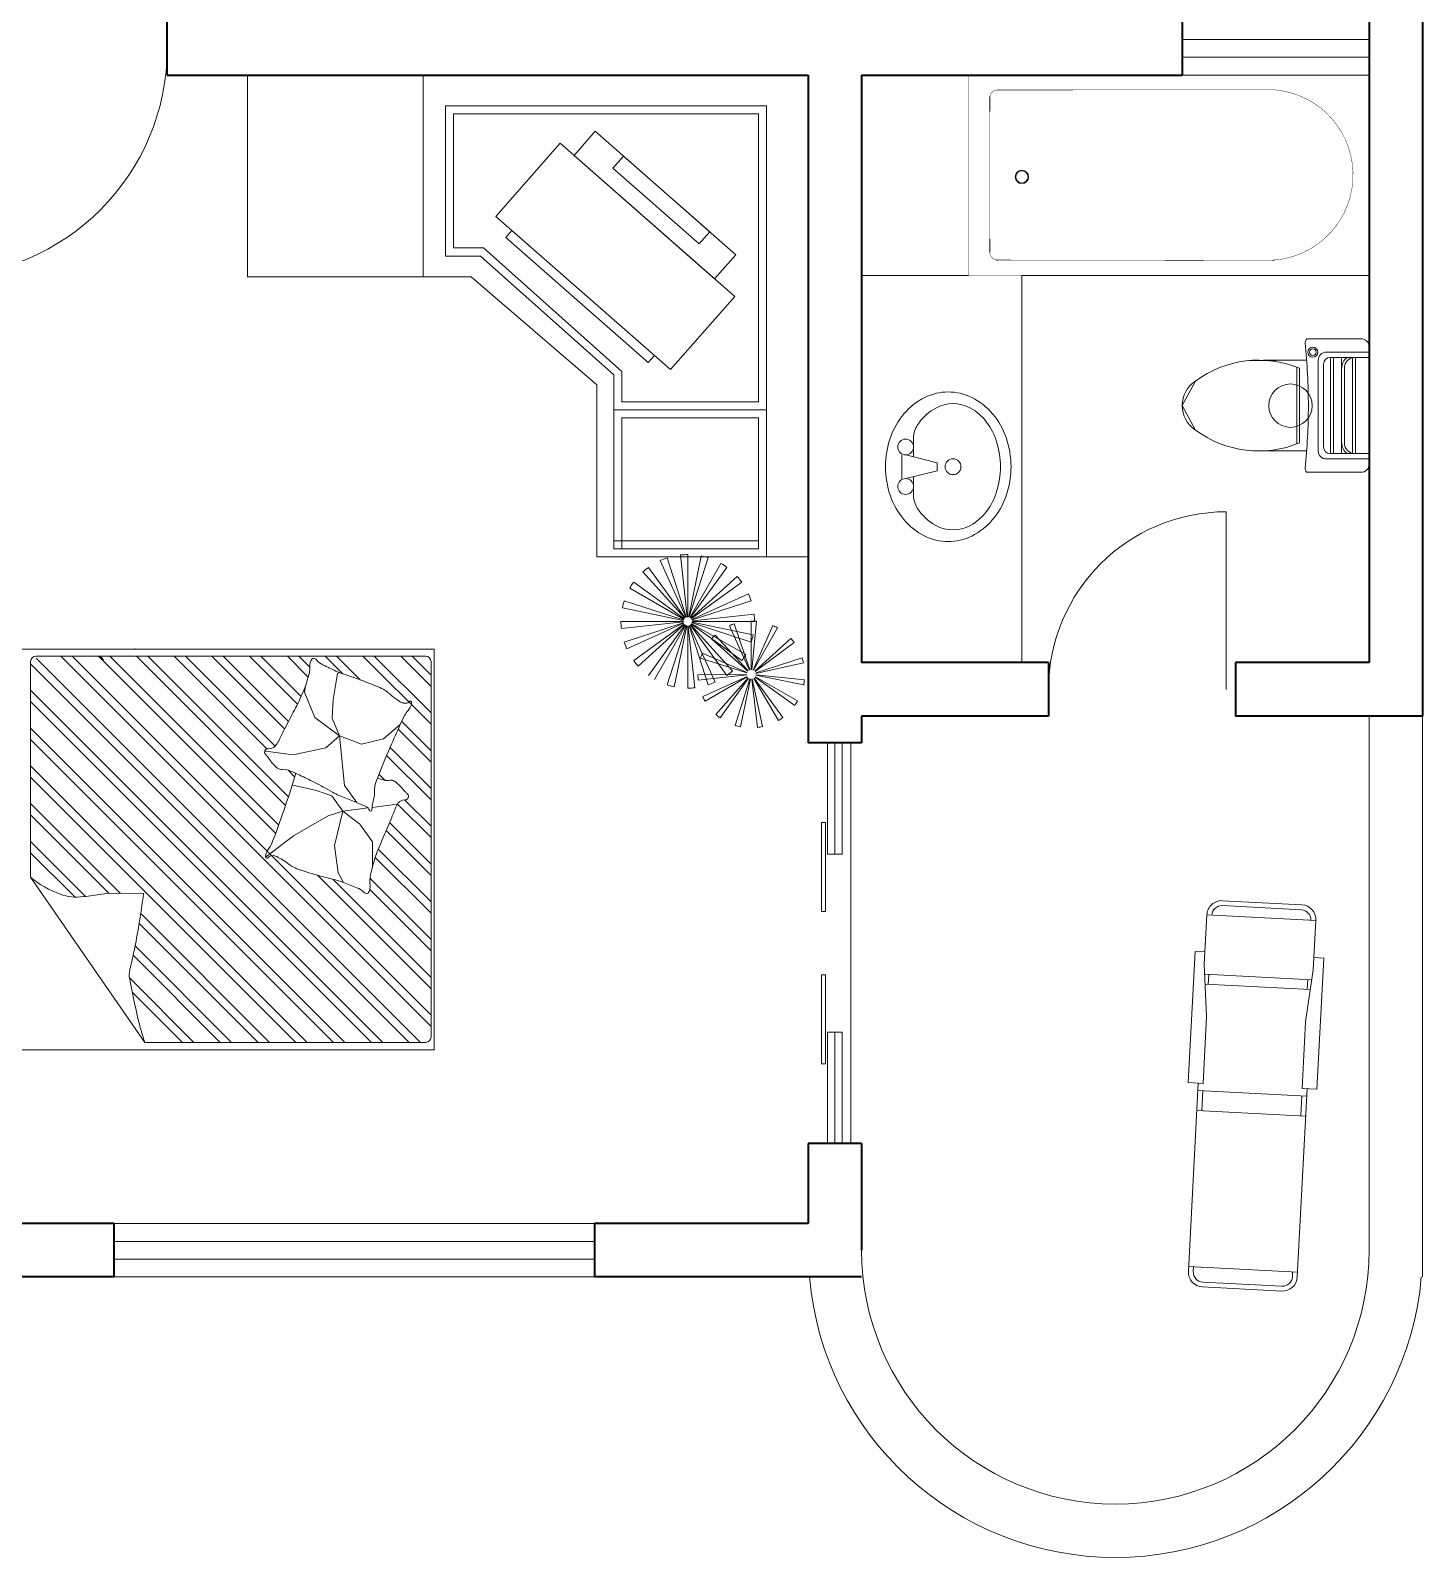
# Model space of a CAD drawing. Header units: millimetres. Extents: x 2835.4 to 2865.6, y 2144.9 to 2157.4.
# Drawn here: x 2860.42 to 2865.64, y 2145.95 to 2151.67 of the extents above; entities that cross this region are included whole.
import ezdxf

# ---------------------------------------------------------------- set-up
doc = ezdxf.new("R2010")
doc.units = ezdxf.units.MM
for name, color, linetype, lineweight in [('FURNITURE', 220, 'Continuous', 5), ('Muro1', 162, 'Continuous', 40), ('Puertas', 52, 'Continuous', 5), ('WINDOW', 2, 'Continuous', 5)]:
    doc.layers.add(name, color=color, linetype=linetype, lineweight=lineweight)
doc.styles.get("Standard").update_dxf_attribs({"font": 'arial.ttf'})

# ---------------------------------------------------------------- blocks, each defined once
blk = doc.blocks.new('apto.')
at = {"layer": 'FURNITURE', "linetype": 'ByBlock'}
for p, q in [((2865.4353, 2151.6355), (2864.7353, 2151.6355)), ((2865.4353, 2151.5688), (2864.7353, 2151.5688)), ((2861.2353, 2151.5022), (2861.2353, 2150.7472)), ((2861.8938, 2150.7472), (2861.8938, 2151.5022)), ((2861.8938, 2151.5022), (2863.3353, 2151.5022)), ((2863.3353, 2151.5022), (2863.3353, 2149.6981)), ((2864.7353, 2151.5022), (2865.4353, 2151.5022)), ((2864.015, 2151.4223), (2864.015, 2151.3656)), ((2864.015, 2151.4163), (2864.015, 2151.4052)), ((2861.9773, 2150.8247), (2861.9773, 2151.3872)), ((2861.9773, 2151.3872), (2863.1788, 2151.3872)), ((2862.0073, 2150.8547), (2862.0073, 2151.3572)), ((2862.0073, 2151.3572), (2863.1488, 2151.3572)), ((2863.1488, 2151.3572), (2863.1488, 2150.2787)), ((2863.1788, 2151.3872), (2863.1788, 2149.6981)), ((2863.1788, 2151.3872), (2863.1788, 2150.2487)), ((2862.1655, 2150.9732), (2862.4063, 2151.2475)), ((2862.4063, 2151.2475), (2863.0601, 2150.6735)), ((2862.5381, 2151.2915), (2862.4589, 2151.2013)), ((2863.0641, 2150.8296), (2862.5381, 2151.2915)), ((2862.4589, 2151.2013), (2862.9849, 2150.7395)), ((2862.6037, 2151.154), (2862.6433, 2151.1991)), ((2862.6433, 2151.1991), (2862.9664, 2150.9154)), ((2862.9269, 2150.8703), (2862.6037, 2151.154)), ((2862.8193, 2150.3992), (2862.1655, 2150.9732)), ((2862.2025, 2150.8941), (2862.2256, 2150.9204)), ((2862.2256, 2150.9204), (2862.7592, 2150.452)), ((2862.9664, 2150.9154), (2862.9269, 2150.8703)), ((2862.1192, 2150.8547), (2862.0073, 2150.8547)), ((2862.6373, 2150.3926), (2862.1192, 2150.8547)), ((2862.7361, 2150.4257), (2862.2025, 2150.8941)), ((2864.0153, 2150.8392), (2864.0153, 2150.8885)), ((2862.1078, 2150.8247), (2861.9773, 2150.8247)), ((2862.6073, 2150.3792), (2862.1078, 2150.8247)), ((2862.9849, 2150.7395), (2863.0641, 2150.8296)), ((2861.2353, 2150.7472), (2862.0738, 2150.7472)), ((2862.5438, 2150.3422), (2862.0738, 2150.7472)), ((2863.9353, 2150.7522), (2863.5353, 2150.7522)), ((2865.4353, 2150.7522), (2864.1353, 2150.7522)), ((2864.1353, 2149.3022), (2864.1353, 2150.7522)), ((2863.0601, 2150.6735), (2862.8193, 2150.3992)), ((2865.4053, 2150.5148), (2865.2034, 2150.5148)), ((2862.7592, 2150.452), (2862.7361, 2150.4257)), ((2865.275, 2150.4648), (2865.4353, 2150.4648)), ((2865.2913, 2150.4448), (2865.4353, 2150.4448)), ((2865.2913, 2150.4448), (2865.2913, 2150.0848)), ((2865.3016, 2150.4448), (2865.3016, 2150.0848)), ((2865.3325, 2150.4448), (2865.3325, 2150.0848)), ((2865.3737, 2150.4437), (2865.3737, 2150.0858)), ((2865.384, 2150.4448), (2865.384, 2150.0848)), ((2865.4353, 2150.0448), (2865.4353, 2150.4848)), ((2862.6373, 2150.2787), (2862.6373, 2150.3926)), ((2864.9737, 2150.4319), (2865.2017, 2150.4345)), ((2865.2017, 2150.4345), (2865.0401, 2150.4345)), ((2865.1649, 2150.4085), (2865.1649, 2150.121)), ((2865.1749, 2150.4045), (2865.1749, 2150.125)), ((2865.245, 2150.4348), (2865.245, 2150.0948)), ((2865.265, 2150.4198), (2865.265, 2150.1098)), ((2865.3428, 2150.4048), (2865.3428, 2150.1248)), ((2862.5438, 2149.6981), (2862.5438, 2150.3422)), ((2862.6073, 2150.2487), (2862.6073, 2150.3792)), ((2864.7359, 2150.2648), (2864.7852, 2150.3564)), ((2863.1488, 2150.2787), (2862.6373, 2150.2787)), ((2862.6073, 2149.7281), (2862.6073, 2150.2487)), ((2862.6073, 2150.2487), (2863.1788, 2150.2487)), ((2863.1788, 2150.2487), (2862.6073, 2150.2487)), ((2862.6373, 2149.7281), (2862.6373, 2150.2187)), ((2862.6373, 2150.2187), (2863.1488, 2150.2187)), ((2863.1488, 2150.2187), (2863.1488, 2149.7281)), ((2863.1788, 2150.2487), (2863.1788, 2149.6981)), ((2864.7852, 2150.1732), (2864.7359, 2150.2648)), ((2863.7299, 2150.0726), (2863.7299, 2150.1431)), ((2863.6856, 2149.9914), (2863.6856, 2150.08)), ((2863.8186, 2150.0505), (2863.7003, 2150.08)), ((2863.8186, 2150.0209), (2863.8186, 2150.0505)), ((2865.2017, 2150.095), (2865.0401, 2150.095)), ((2865.275, 2150.0648), (2865.4353, 2150.0648)), ((2865.2913, 2150.0848), (2865.4353, 2150.0848)), ((2863.7003, 2149.9914), (2863.8186, 2150.0209)), ((2863.7299, 2149.9285), (2863.7299, 2149.9988)), ((2865.2027, 2150.0148), (2865.4053, 2150.0148)), ((2863.1488, 2149.7581), (2862.6073, 2149.7581)), ((2862.5438, 2149.6981), (2863.3353, 2149.6981)), ((2863.1488, 2149.7281), (2862.6073, 2149.7281)), ((2862.8822, 2149.4742), (2862.8569, 2149.7053)), ((2862.8841, 2149.4743), (2862.8841, 2149.7068)), ((2862.8877, 2149.4739), (2862.935, 2149.7015)), ((2862.8723, 2149.4698), (2862.716, 2149.6418)), ((2862.8738, 2149.471), (2862.7371, 2149.659)), ((2862.8769, 2149.4728), (2862.7814, 2149.6847)), ((2862.8787, 2149.4734), (2862.8068, 2149.6945)), ((2862.8895, 2149.4734), (2862.9613, 2149.6945)), ((2862.8928, 2149.472), (2863.0082, 2149.6738)), ((2862.8944, 2149.471), (2863.031, 2149.659)), ((2862.8699, 2149.4671), (2862.6818, 2149.6037)), ((2862.8971, 2149.4686), (2863.0691, 2149.6249)), ((2862.8983, 2149.4671), (2863.0863, 2149.6037)), ((2862.8674, 2149.4622), (2862.6463, 2149.534)), ((2862.8689, 2149.4655), (2862.667, 2149.5808)), ((2862.9001, 2149.464), (2863.112, 2149.5594)), ((2862.9008, 2149.4622), (2863.1218, 2149.534)), ((2862.8669, 2149.4603), (2862.6393, 2149.5077)), ((2862.9015, 2149.4587), (2863.1326, 2149.484)), ((2862.8666, 2149.4568), (2862.6341, 2149.4568)), ((2862.8667, 2149.4549), (2862.6356, 2149.4296)), ((2862.8674, 2149.4514), (2862.6463, 2149.3795)), ((2862.8681, 2149.4496), (2862.6561, 2149.3541)), ((2862.8699, 2149.4465), (2862.6818, 2149.3098)), ((2862.8711, 2149.445), (2862.699, 2149.2887)), ((2862.8738, 2149.4426), (2862.7371, 2149.2545)), ((2862.8754, 2149.4416), (2862.76, 2149.2397)), ((2862.8787, 2149.4401), (2862.8068, 2149.219)), ((2862.8805, 2149.4396), (2862.8332, 2149.212)), ((2862.8841, 2149.4392), (2862.8841, 2149.2068)), ((2862.886, 2149.4393), (2862.9113, 2149.2083)), ((2862.8895, 2149.4401), (2862.9613, 2149.219)), ((2862.8913, 2149.4408), (2862.9868, 2149.2288)), ((2862.8944, 2149.4426), (2863.031, 2149.2545)), ((2862.8959, 2149.4438), (2863.0522, 2149.2717)), ((2862.8983, 2149.4465), (2863.0863, 2149.3098)), ((2862.8993, 2149.4481), (2863.1011, 2149.3327)), ((2862.9008, 2149.4514), (2863.1218, 2149.3795)), ((2862.9012, 2149.4532), (2863.1288, 2149.4059)), ((2862.9016, 2149.4568), (2863.1341, 2149.4568)), ((2863.1151, 2149.2742), (2863.0405, 2149.4407)), ((2863.1167, 2149.2748), (2863.0586, 2149.4478)), ((2863.1222, 2149.2757), (2863.1218, 2149.4582)), ((2863.1239, 2149.2756), (2863.1412, 2149.4573)), ((2863.1293, 2149.2742), (2863.2032, 2149.4411)), ((2863.1308, 2149.2735), (2863.2206, 2149.4324)), ((2860.8139, 2149.3522), (2860.8139, 2149.3552)), ((2863.1093, 2149.2699), (2862.9733, 2149.3917)), ((2863.1104, 2149.2711), (2862.987, 2149.4055)), ((2863.1352, 2149.27), (2863.2706, 2149.3924)), ((2863.1363, 2149.2686), (2863.2829, 2149.3774)), ((2861.9353, 2149.3522), (2859.9353, 2149.3522)), ((2860.4238, 2148.4987), (2860.4238, 2149.3063)), ((2861.8411, 2147.8806), (2860.4238, 2149.2979)), ((2860.4438, 2149.3263), (2861.9031, 2149.3263)), ((2861.8836, 2147.8806), (2860.445, 2149.3191)), ((2861.9231, 2147.94), (2860.5368, 2149.3263)), ((2861.9231, 2147.9825), (2860.5792, 2149.3263)), ((2861.3413, 2148.6632), (2860.6782, 2149.3263)), ((2861.3526, 2148.6944), (2860.7206, 2149.3263)), ((2861.3782, 2148.7677), (2860.8196, 2149.3263)), ((2861.3888, 2148.7996), (2860.8621, 2149.3263)), ((2861.3081, 2148.9792), (2860.9611, 2149.3263)), ((2861.34, 2148.9898), (2861.0035, 2149.3263)), ((2861.3748, 2149.054), (2861.1025, 2149.3263)), ((2861.3892, 2149.082), (2861.1449, 2149.3263)), ((2861.4233, 2149.147), (2861.2439, 2149.3263)), ((2861.4369, 2149.1757), (2861.2863, 2149.3263)), ((2861.4632, 2149.2485), (2861.3853, 2149.3263)), ((2861.4688, 2149.2853), (2861.4278, 2149.3263)), ((2861.5926, 2149.2605), (2861.5267, 2149.3263)), ((2861.6576, 2149.2379), (2861.5692, 2149.3263)), ((2861.9231, 2149.0714), (2861.6682, 2149.3263)), ((2861.9231, 2149.1138), (2861.7106, 2149.3263)), ((2861.9231, 2149.2128), (2861.8096, 2149.3263)), ((2861.9231, 2149.2553), (2861.852, 2149.3263)), ((2861.9231, 2149.3063), (2861.9231, 2147.9006)), ((2861.9353, 2147.8522), (2861.9353, 2149.3522)), ((2863.1056, 2149.2636), (2862.9319, 2149.3196)), ((2863.1062, 2149.2652), (2862.9388, 2149.3378)), ((2863.1389, 2149.2637), (2863.3123, 2149.3205)), ((2863.1393, 2149.262), (2863.3175, 2149.3017)), ((2861.5562, 2149.1638), (2861.5734, 2149.2618)), ((2861.5734, 2149.2618), (2861.5798, 2149.2651)), ((2863.1048, 2149.2581), (2862.9223, 2149.2563)), ((2863.1049, 2149.2564), (2862.9234, 2149.2368)), ((2863.1064, 2149.251), (2862.9404, 2149.1751)), ((2863.1072, 2149.2495), (2862.9493, 2149.1578)), ((2863.1107, 2149.2451), (2862.9899, 2149.1083)), ((2863.112, 2149.2441), (2863.0051, 2149.0961)), ((2863.117, 2149.2416), (2863.0623, 2149.0674)), ((2863.1187, 2149.2411), (2863.0812, 2149.0625)), ((2863.1243, 2149.2409), (2863.1451, 2149.0596)), ((2863.1259, 2149.2412), (2863.1643, 2149.0627)), ((2863.1311, 2149.2432), (2863.224, 2149.086)), ((2863.1326, 2149.2441), (2863.2402, 2149.0967)), ((2863.1365, 2149.2481), (2863.2852, 2149.1423)), ((2863.1374, 2149.2495), (2863.2957, 2149.1587)), ((2863.1394, 2149.2548), (2863.3183, 2149.2186)), ((2863.1396, 2149.2565), (2863.3212, 2149.2378)), ((2861.7421, 2147.8806), (2860.4238, 2149.1989)), ((2861.4496, 2149.1913), (2861.4531, 2149.2154)), ((2861.4875, 2149.0967), (2861.4496, 2149.1913)), ((2861.6997, 2147.8806), (2860.4238, 2149.1565)), ((2861.5528, 2149.095), (2861.5562, 2149.1638)), ((2861.5803, 2149.0279), (2861.4875, 2149.0967)), ((2861.5803, 2149.0279), (2861.5528, 2149.095)), ((2861.7453, 2149.0176), (2861.8079, 2149.0712)), ((2861.9231, 2148.9724), (2861.8131, 2149.0824)), ((2861.6007, 2147.8806), (2860.4238, 2149.0575)), ((2861.5583, 2147.8806), (2860.4238, 2149.0151)), ((2861.5287, 2148.9832), (2861.5803, 2149.0279)), ((2861.5803, 2149.0279), (2861.5992, 2148.8421)), ((2861.5803, 2149.0279), (2861.6628, 2148.9969)), ((2861.6628, 2148.9969), (2861.7453, 2149.0176)), ((2861.9231, 2148.93), (2861.7998, 2149.0533)), ((2861.3035, 2148.9711), (2861.4067, 2148.9574)), ((2861.4067, 2148.9574), (2861.5287, 2148.9832)), ((2861.9231, 2148.7886), (2861.7567, 2148.955)), ((2861.9231, 2148.831), (2861.7694, 2148.9847)), ((2863.4075, 2149.0022), (2863.4075, 2148.5855)), ((2863.4353, 2149.0022), (2863.4353, 2148.5855)), ((2863.463, 2149.0022), (2863.463, 2148.5855)), ((2863.4953, 2149.0022), (2863.4953, 2147.5022)), ((2861.4593, 2147.8806), (2860.4238, 2148.9161)), ((2861.4124, 2148.875), (2861.387, 2148.9004)), ((2861.4169, 2147.8806), (2860.4238, 2148.8737)), ((2861.4945, 2148.8238), (2861.4056, 2148.8435)), ((2861.5992, 2148.8421), (2861.6353, 2148.7922)), ((2861.7514, 2148.8612), (2861.728, 2148.8846)), ((2861.5518, 2148.804), (2861.4945, 2148.8238)), ((2861.5933, 2148.7467), (2861.5518, 2148.804)), ((2861.5795, 2148.8049), (2861.6358, 2148.7819)), ((2861.6353, 2148.7922), (2861.6439, 2148.7802)), ((2861.6358, 2148.7819), (2861.6792, 2148.7641)), ((2861.9231, 2148.6896), (2861.8242, 2148.7884)), ((2860.7592, 2148.4392), (2860.4238, 2148.7747)), ((2860.7163, 2148.4397), (2860.4238, 2148.7322)), ((2861.4076, 2148.6538), (2861.538, 2148.7289)), ((2861.538, 2148.7289), (2861.5933, 2148.7467)), ((2861.5933, 2148.7467), (2861.5617, 2148.6182)), ((2861.5933, 2148.7467), (2861.6874, 2148.7584)), ((2861.5933, 2148.7467), (2861.6565, 2148.6973)), ((2861.7021, 2148.7603), (2861.7967, 2148.7721)), ((2861.9231, 2148.6472), (2861.7973, 2148.773)), ((2861.6565, 2148.6973), (2861.7039, 2148.632)), ((2861.9231, 2148.5057), (2861.7551, 2148.6737)), ((2861.9231, 2148.5482), (2861.7678, 2148.7035)), ((2863.3849, 2148.3711), (2863.3849, 2148.7044)), ((2863.3849, 2148.7044), (2863.4001, 2148.7044)), ((2863.4001, 2148.3711), (2863.4001, 2148.7044)), ((2860.6297, 2148.4273), (2860.4238, 2148.6332)), ((2861.3037, 2148.5746), (2861.4076, 2148.6538)), ((2861.5617, 2148.6182), (2861.5755, 2148.5154)), ((2861.7039, 2148.632), (2861.7039, 2148.5391)), ((2860.5902, 2148.4244), (2860.4238, 2148.5908)), ((2861.9231, 2148.3643), (2861.7142, 2148.5732)), ((2861.9231, 2148.4067), (2861.7256, 2148.6043)), ((2863.4075, 2148.5855), (2863.463, 2148.5855)), ((2860.4238, 2148.4987), (2860.8512, 2147.8806)), ((2861.9231, 2148.0815), (2861.4983, 2148.5063)), ((2861.5755, 2148.5154), (2861.5956, 2148.4794)), ((2860.6214, 2148.4261), (2860.7168, 2148.4398)), ((2860.7168, 2148.4398), (2860.847, 2148.438)), ((2861.9231, 2148.1239), (2861.5562, 2148.4908)), ((2861.9231, 2148.2229), (2861.6933, 2148.4527)), ((2861.9231, 2148.2653), (2861.6947, 2148.4937)), ((2865.1823, 2148.3772), (2864.8856, 2148.3926)), ((2865.1832, 2148.3957), (2864.8866, 2148.4111)), ((2861.2754, 2147.8806), (2860.8301, 2148.3259)), ((2861.3179, 2147.8806), (2860.836, 2148.3625)), ((2863.3849, 2148.3711), (2863.4001, 2148.3711)), ((2864.8281, 2148.3584), (2864.8184, 2148.173)), ((2865.236, 2148.3372), (2864.8281, 2148.3584)), ((2865.236, 2148.3372), (2865.2263, 2148.1518)), ((2861.1765, 2147.8806), (2860.8149, 2148.2422)), ((2864.7838, 2148.2212), (2864.7582, 2147.7299)), ((2864.8208, 2148.2193), (2864.7838, 2148.2212)), ((2861.134, 2147.8806), (2860.8076, 2148.207)), ((2864.8184, 2148.173), (2864.8269, 2147.9773)), ((2865.2658, 2148.1962), (2865.2287, 2148.1981)), ((2865.2658, 2148.1962), (2865.2403, 2147.7049)), ((2861.035, 2147.8806), (2860.7939, 2148.1217)), ((2863.3849, 2148.1332), (2863.3849, 2147.7999)), ((2863.3849, 2148.1332), (2863.4001, 2148.1332)), ((2863.4001, 2148.1332), (2863.4001, 2147.7999)), ((2864.82, 2148.1357), (2865.2209, 2148.1149)), ((2864.8216, 2148.0984), (2865.2154, 2148.078)), ((2864.835, 2148.1349), (2864.8331, 2148.0978)), ((2865.2263, 2148.1518), (2865.1977, 2147.9581)), ((2865.2059, 2148.1157), (2865.2039, 2148.0786)), ((2860.9926, 2147.8806), (2860.8043, 2148.0689)), ((2864.8269, 2147.9773), (2864.8139, 2147.727)), ((2865.1977, 2147.9581), (2865.1847, 2147.7078)), ((2861.9031, 2147.8806), (2860.8512, 2147.8806)), ((2863.4075, 2147.5022), (2863.4075, 2147.9188)), ((2863.4075, 2147.9188), (2863.463, 2147.9188)), ((2863.4353, 2147.5022), (2863.4353, 2147.9188)), ((2863.463, 2147.5022), (2863.463, 2147.9188)), ((2859.9353, 2147.8522), (2861.9353, 2147.8522)), ((2863.3849, 2147.7999), (2863.4001, 2147.7999)), ((2864.8139, 2147.727), (2864.7582, 2147.7299)), ((2864.7953, 2147.728), (2864.7587, 2147.0234)), ((2865.2018, 2147.679), (2864.7939, 2147.7002)), ((2864.8124, 2147.6992), (2864.8086, 2147.625)), ((2865.2032, 2147.7068), (2865.1666, 2147.0022)), ((2865.2403, 2147.7049), (2865.1847, 2147.7078)), ((2865.1832, 2147.6799), (2865.1794, 2147.6058)), ((2865.1979, 2147.6048), (2864.79, 2147.626)), ((2860.7353, 2147.2022), (2862.5353, 2147.2022)), ((2862.5353, 2147.1355), (2860.7353, 2147.1355)), ((2862.5353, 2147.0688), (2860.7353, 2147.0688)), ((2864.7597, 2147.042), (2865.1676, 2147.0208)), ((2864.7782, 2147.041), (2864.7773, 2147.0225)), ((2865.149, 2147.0217), (2865.1481, 2147.0032)), ((2860.7353, 2147.0022), (2862.5353, 2147.0022)), ((2864.8115, 2146.9649), (2865.1081, 2146.9495)), ((2864.8124, 2146.9834), (2865.1091, 2146.968))]:
    blk.add_line(p, q, dxfattribs=at)
at = {"layer": 'FURNITURE', "linetype": 'ByBlock', "const_width": 0.0015}
for points in [[(2863.9353, 2151.5022), (2863.9353, 2150.7522)], [(2865.4353, 2151.5022), (2863.9353, 2151.5022)], [(2865.4353, 2150.7522), (2865.4353, 2151.5022)], [(2864.0153, 2151.4123), (2864.0153, 2150.8458)], [(2864.0774, 2151.4463), (2864.045, 2151.4463)], [(2864.0153, 2150.8392), (2864.0153, 2150.8475)], [(2863.9353, 2150.7522), (2865.4353, 2150.7522)]]:
    blk.add_lwpolyline(points, dxfattribs=at)
for points in [[(2864.015, 2151.4163, -0.414214), (2864.045, 2151.4463, -0.414214)], [(2864.0153, 2151.4123, -0.041784), (2864.0157, 2151.4173, -0.412615)], [(2865.0845, 2151.4464, -0.930688), (2865.0728, 2150.8091, -0.930688)], [(2864.0453, 2150.8092, -0.414214), (2864.0153, 2150.8392, -0.414214)]]:
    blk.add_lwpolyline(points, format="xyb", dxfattribs=at)
at = {"layer": 'FURNITURE', "linetype": 'ByBlock', "const_width": 0.0015, "flags": 128}
for points in [[(2865.0845, 2151.4464), (2864.0774, 2151.4463)], [(2865.0845, 2150.8079), (2864.04, 2150.8097)]]:
    blk.add_lwpolyline(points, dxfattribs=at)
at = {"layer": 'FURNITURE', "linetype": 'ByBlock'}
for centre, radius in [((2864.1353, 2151.121), 0.025), ((2864.1353, 2151.121), 0.023), ((2865.2246, 2150.4645), 0.0185), ((2865.2246, 2150.4645), 0.0125), ((2865.1409, 2150.2644), 0.0812), ((2863.7003, 2150.1096), 0.0296), ((2863.8777, 2150.0357), 0.0296), ((2863.7003, 2149.9618), 0.0296)]:
    blk.add_circle(centre, radius, dxfattribs=at)
for centre, radius, start, end in [((2864.0453, 2150.8392), 0.03, 259.824, 270), ((2865.2161, 2150.4991), 0.0202, 129.0067, 191.933), ((2862.8945, 2150.2633), 2.3135, 0.0286, 5.8521), ((2865.4053, 2150.4848), 0.03, 0, 90), ((2865.275, 2150.4348), 0.03, 90, 180.0005), ((2865.29, 2150.4198), 0.025, 90, 180), ((2865.3828, 2150.4048), 0.05, 126.8699, 180), ((2865.3828, 2150.4048), 0.04, 90, 180), ((2865.0224, 2150.0374), 0.3975, 67.4505, 126.6381), ((2864.8457, 2150.2648), 0.1098, 123.4509, 236.5491), ((2863.8791, 2150.0779), 0.2424, 116.2678, 139.9937), ((2863.8596, 2150.1173), 0.1984, 63.7322, 116.2678), ((2863.8777, 2150.1376), 0.1346, 61.0888, 118.9112), ((2863.8401, 2150.0779), 0.2424, 40.0063, 63.7322), ((2863.9095, 2150.0523), 0.2821, 139.9937, 160.8303), ((2863.9047, 2150.0885), 0.1906, 118.9112, 143.1301), ((2863.8506, 2150.0885), 0.1906, 36.8699, 61.0888), ((2863.8097, 2150.0523), 0.2821, 19.1697, 40.0063), ((2862.8945, 2150.2656), 2.3135, 354.1479, 359.9714), ((2863.8186, 2150.1431), 0.0887, 146.0955, 180), ((2863.9474, 2150.0566), 0.2439, 143.1301, 146.0955), ((2863.808, 2150.0566), 0.2439, 17.2579, 36.8699), ((2865.0224, 2150.4922), 0.3975, 233.3619, 292.5495), ((2863.9573, 2150.0357), 0.3327, 160.8303, 199.1697), ((2863.7408, 2150.0357), 0.3142, 342.7421, 17.2579), ((2863.7619, 2150.0357), 0.3327, 340.8303, 19.1697), ((2865.29, 2150.1098), 0.025, 180, 270), ((2865.3828, 2150.1248), 0.05, 180, 233.1301), ((2865.3828, 2150.1248), 0.04, 180, 270), ((2865.275, 2150.0948), 0.03, 179.998, 270), ((2865.4053, 2150.0448), 0.03, 270, 0), ((2865.2161, 2150.0298), 0.0202, 168.067, 228.1149), ((2863.9095, 2150.0191), 0.2821, 199.1697, 220.0063), ((2863.8186, 2149.9285), 0.0887, 180, 212.2598), ((2863.808, 2150.0148), 0.2439, 323.1301, 342.7421), ((2863.8097, 2150.0191), 0.2821, 319.9937, 340.8303), ((2863.9047, 2149.9828), 0.1906, 212.2598, 241.0888), ((2863.8506, 2149.9828), 0.1906, 298.9112, 323.1301), ((2863.8791, 2149.9935), 0.2424, 220.0063, 243.7322), ((2863.8777, 2149.9338), 0.1346, 241.0888, 298.9112), ((2863.8401, 2149.9935), 0.2424, 296.2678, 319.9937), ((2863.8596, 2149.9541), 0.1984, 243.7322, 296.2678), ((2862.8841, 2149.4568), 0.25, 90, 96.2467), ((2862.8841, 2149.4568), 0.25, 72, 78.2467), ((2862.8841, 2149.4568), 0.25, 126, 132.2467), ((2862.8841, 2149.4568), 0.25, 108, 114.2467), ((2862.8841, 2149.4568), 0.25, 54, 60.2467), ((2862.8841, 2149.4568), 0.25, 144, 150.2467), ((2862.8841, 2149.4568), 0.25, 36, 42.2467), ((2862.8841, 2149.4568), 0.25, 162, 168.2467), ((2862.8841, 2149.4568), 0.25, 18, 24.2467), ((2862.8841, 2149.4568), 0.0175, 144, 150.2467), ((2862.8841, 2149.4568), 0.0175, 126, 132.2467), ((2862.8841, 2149.4568), 0.0175, 108, 114.2467), ((2862.8841, 2149.4568), 0.0175, 90, 96.2467), ((2862.8841, 2149.4568), 0.0175, 72, 78.2467), ((2862.8841, 2149.4568), 0.0175, 54, 60.2467), ((2862.8841, 2149.4568), 0.0175, 36, 42.2467), ((2862.8841, 2149.4568), 0.25, 0, 6.2467), ((2862.8841, 2149.4568), 0.25, 180, 186.2467), ((2862.8841, 2149.4568), 0.0175, 180, 186.2467), ((2862.8841, 2149.4568), 0.0175, 162, 168.2467), ((2862.8841, 2149.4568), 0.0175, 198, 204.2467), ((2862.8841, 2149.4568), 0.0175, 216, 222.2467), ((2862.8841, 2149.4568), 0.0175, 234, 240.2467), ((2862.8841, 2149.4568), 0.0175, 252, 258.2467), ((2862.8841, 2149.4568), 0.0175, 270, 276.2467), ((2862.8841, 2149.4568), 0.0175, 288, 294.2467), ((2862.8841, 2149.4568), 0.0175, 306, 312.2467), ((2862.8841, 2149.4568), 0.0175, 324, 330.2467), ((2862.8841, 2149.4568), 0.0175, 18, 24.2467), ((2862.8841, 2149.4568), 0.0175, 342, 348.2467), ((2862.8841, 2149.4568), 0.0175, 0, 6.2467), ((2863.1223, 2149.2582), 0.2, 108.5635, 114.1411), ((2863.1223, 2149.2582), 0.2, 84.5635, 90.1411), ((2863.1223, 2149.2582), 0.2, 60.5635, 66.1411), ((2862.8841, 2149.4568), 0.25, 198, 204.2467), ((2863.1223, 2149.2582), 0.2, 132.5635, 138.1411), ((2862.8841, 2149.4568), 0.25, 342, 348.2467), ((2863.1223, 2149.2582), 0.2, 36.5635, 42.1411), ((2860.4438, 2149.3063), 0.02, 90, 180), ((2860.6764, 2149.3063), 0.02, 0, 90), ((2861.5287, 2149.287), 0.0599, 166.9598, 183.3881), ((2861.5199, 2149.289), 0.0509, 148.3083, 166.9598), ((2861.4816, 2149.3127), 0.0058, 90.9614, 148.3083), ((2861.4818, 2149.3018), 0.0168, 40.5086, 90.9614), ((2861.5519, 2149.3617), 0.0755, 220.5086, 243.6668), ((2861.9031, 2149.3063), 0.02, 0, 90), ((2862.8841, 2149.4568), 0.25, 216, 222.2467), ((2863.1223, 2149.2582), 0.2, 156.5635, 162.1411), ((2862.8841, 2149.4568), 0.25, 324, 330.2467), ((2863.1223, 2149.2582), 0.2, 12.5635, 18.1411), ((2861.0479, 2149.3599), 0.43, 339.2514, 347.3748), ((2861.406, 2149.2797), 0.063, 347.3748, 3.3881), ((2862.6992, 2151.6797), 2.6619, 243.6668, 244.8268), ((2861.6434, 2149.4333), 0.1798, 244.8268, 249.2919), ((2861.7727, 2149.7753), 0.5454, 249.2919, 251.7631), ((2861.0862, 2147.692), 1.6481, 70.3416, 71.7631), ((2860.9669, 2147.3577), 2.003, 67.7645, 70.3416), ((2863.1223, 2149.2582), 0.2, 180.5635, 186.1411), ((2862.8841, 2149.4568), 0.25, 306, 312.2467), ((2860.8668, 2149.4286), 0.6236, 332.5079, 339.2514), ((2861.6505, 2149.0299), 0.1965, 59.5306, 67.7645), ((2861.709, 2149.1295), 0.081, 45.9036, 59.5306), ((2861.9004, 2149.3269), 0.194, 225.9036, 234.6985), ((2862.8841, 2149.4568), 0.25, 252, 258.2467), ((2862.8841, 2149.4568), 0.25, 270, 276.2467), ((2862.8841, 2149.4568), 0.25, 288, 294.2467), ((2863.1223, 2149.2582), 0.2, 348.5635, 354.1411), ((2856.241, 2151.8358), 5.8383, 332.15178, 332.50792), ((2861.9917, 2149.4559), 0.352, 234.6985, 238.7862), ((2861.8297, 2149.1885), 0.0393, 238.7862, 251.0332), ((2861.8219, 2149.1658), 0.0153, 251.0332, 268.3327), ((2861.8237, 2149.2276), 0.0771, 268.3327, 276.0115), ((2861.8303, 2149.165), 0.0142, 276.0115, 319.0249), ((2861.7928, 2149.164), 0.0601, 317.0187, 335.2589), ((2861.8457, 2149.1516), 0.0063, 72.3233, 139.0249), ((2861.8155, 2149.1536), 0.0352, 335.2589, 359.5525), ((2861.8463, 2149.1533), 0.00443, 359.5525, 72.3233), ((2863.1223, 2149.2582), 0.2, 204.5635, 210.1411), ((2863.1223, 2149.2582), 0.2, 324.5635, 330.1411), ((2863.1744, 2148.1447), 2.0162, 152.5001, 153.5853), ((2866.7984, 2146.2582), 6.1019, 152.15178, 152.50014), ((2866.4425, 2146.9566), 5.0942, 155.4754, 156.5205), ((2862.5694, 2148.7237), 0.8371, 152.8972, 155.4754), ((2861.8948, 2149.069), 0.0792, 137.0187, 152.8972), ((2863.1223, 2149.2582), 0.2, 228.5635, 234.1411), ((2863.1223, 2149.2582), 0.2, 252.5635, 258.1411), ((2863.1223, 2149.2582), 0.2, 300.5635, 306.1411), ((2858.5948, 2150.4195), 3.0972, 332.7098, 333.5853), ((2863.1223, 2149.2582), 0.2, 276.5635, 282.1411), ((2861.3126, 2148.9673), 0.0127, 86.7545, 218.8136), ((2861.357, 2149.003), 0.0697, 218.8136, 224.1274), ((2861.2746, 2148.9231), 0.0452, 37.5287, 44.1274), ((2861.3154, 2149.0159), 0.0359, 266.7545, 332.7098), ((2864.6547, 2147.7333), 3.145, 156.5205, 158.9957), ((2861.007, 2148.7176), 0.3825, 36.2163, 37.5287), ((2861.8485, 2149.3338), 0.6605, 216.2163, 217.2151), ((2861.4958, 2149.066), 0.2176, 217.2151, 223.5224), ((2861.3942, 2148.9694), 0.0774, 223.5224, 234.1064), ((2861.362, 2148.925), 0.0226, 234.1064, 278.0492), ((2861.3716, 2148.8573), 0.0458, 67.5838, 98.0492), ((2861.0057, 2147.9702), 1.0054, 64.9471, 67.5838), ((2858.3991, 2149.7755), 3.145, 340.9164, 343.3915), ((2861.3012, 2148.9099), 0.1166, 343.3915, 349.2634), ((2860.7171, 2147.3529), 1.6868, 62.9116, 64.9471), ((2860.7725, 2147.4611), 1.5652, 60.064, 62.9116), ((2861.8275, 2148.8188), 0.1166, 158.9957, 171.8784), ((2862.0555, 2149.819), 1.0054, 250.6552, 251.9797), ((2861.7586, 2148.9065), 0.0458, 251.9797, 282.4451), ((2861.7734, 2148.8397), 0.0226, 58.5023, 102.4451), ((2861.7447, 2148.7929), 0.0774, 47.9183, 58.5023), ((2861.6508, 2148.6889), 0.2176, 41.611, 47.9183), ((2861.6606, 2149.0033), 0.2143, 240.064, 247.7645), ((2861.8957, 2148.7332), 0.1955, 165.1193, 172.0178), ((2861.5334, 2148.8295), 0.1794, 345.1193, 352.3216), ((2861.6406, 2148.815), 0.0712, 352.3216, 4.5118), ((2861.7777, 2148.8259), 0.0663, 171.8784, 184.5118), ((2861.8269, 2148.7527), 0.0359, 91.1504, 157.1056), ((2861.3196, 2148.3948), 0.6605, 40.6122, 41.611), ((2862.1114, 2149.0737), 0.3825, 220.6122, 221.9246), ((2861.8259, 2148.8012), 0.0127, 271.1504, 43.2095), ((2861.8605, 2148.8483), 0.0452, 221.9246, 228.5233), ((2861.7844, 2148.7622), 0.0697, 43.2095, 48.5233), ((2856.557, 2150.4128), 5.0942, 339.8713, 340.9164), ((2861.6705, 2148.7428), 0.0231, 17.1867, 67.7645), ((2861.697, 2148.7509), 0.00467, 197.1867, 340.6201), ((2861.6927, 2148.7525), 0.0092, 340.6201, 4.2593), ((2861.7358, 2148.7557), 0.034, 172.0178, 184.2593), ((2864.647, 2147.5617), 3.0972, 157.1056, 157.9812), ((2856.1486, 2151.082), 6.1019, 336.54767, 336.89602), ((2859.9065, 2149.4788), 2.0162, 336.896, 337.9812), ((2861.2532, 2148.6553), 0.0792, 321.4146, 337.2931), ((2860.5541, 2148.9478), 0.8371, 337.2931, 339.8713), ((2862.3057, 2148.3756), 0.6236, 156.9038, 163.6473), ((2867.1025, 2146.3299), 5.8383, 156.54767, 156.9038), ((2861.3388, 2148.577), 0.0352, 159.6548, 183.9484), ((2861.3081, 2148.5749), 0.00443, 183.9484, 256.7192), ((2861.3622, 2148.5684), 0.0601, 141.4146, 159.6548), ((2861.3085, 2148.5767), 0.0063, 256.7192, 323.4208), ((2861.3249, 2148.5645), 0.0142, 100.4074, 143.4208), ((2861.3363, 2148.5026), 0.0771, 92.7286, 100.4074), ((2861.3334, 2148.5644), 0.0153, 75.4291, 92.7286), ((2861.3273, 2148.5411), 0.0393, 63.1821, 75.4291), ((2861.1863, 2148.262), 0.352, 59.0944, 63.1821), ((2861.2674, 2148.3976), 0.194, 50.2995, 59.0944), ((2860.6631, 2148.7875), 0.3751, 230.3555, 249.8512), ((2861.4431, 2148.6092), 0.081, 230.2995, 243.9265), ((2861.4938, 2148.713), 0.1965, 243.9265, 252.1604), ((2862.0473, 2150.4326), 2.003, 252.1604, 254.7375), ((2861.9538, 2150.0902), 1.6481, 254.7375, 256.159), ((2862.1199, 2148.4301), 0.43, 163.6473, 171.7707), ((2857.1009, 2148.944), 3.7801, 350.505, 352.308), ((2861.4291, 2147.9604), 0.5454, 73.6878, 76.159), ((2861.5318, 2148.3113), 0.1798, 69.2227, 73.6878), ((2860.6513, 2145.9906), 2.6619, 68.0627, 69.2227), ((2861.6175, 2148.3897), 0.0755, 44.9045, 68.0627), ((2861.6829, 2148.4548), 0.0168, 224.9045, 275.3572), ((2861.6839, 2148.4439), 0.0058, 275.3572, 332.7041), ((2861.6438, 2148.4646), 0.0509, 332.7041, 351.3557), ((2861.7567, 2148.4826), 0.063, 171.7707, 187.784), ((2861.635, 2148.466), 0.0599, 351.3557, 7.784), ((2860.5959, 2148.6044), 0.1801, 249.8512, 278.1356), ((2864.8837, 2148.3555), 0.0557, 87.0268, 177.0268), ((2864.8837, 2148.3555), 0.0371, 87.0268, 177.0268), ((2865.1803, 2148.3401), 0.0557, 357.0268, 87.0268), ((2865.1803, 2148.3401), 0.0371, 357.0268, 87.0268), ((2858.2767, 2148.7473), 2.588, 348.3259, 350.505), ((2858.3474, 2148.7327), 2.5158, 346.8096, 348.3259), ((2860.9858, 2148.1144), 0.1942, 166.8096, 172.2696), ((2860.851, 2148.1327), 0.0581, 172.2696, 190.7276), ((2864.7874, 2148.8784), 4.0646, 190.7276, 192.9255), ((2861.4666, 2148.1163), 0.6574, 192.9255, 195.9352), ((2862.5991, 2148.4396), 1.8351, 195.9352, 197.7364), ((2861.9031, 2147.9006), 0.02, 270, 0), ((2864.8143, 2147.0205), 0.0557, 177.0268, 267.0268), ((2864.8143, 2147.0205), 0.0371, 177.0268, 267.0268), ((2865.111, 2147.0051), 0.0557, 267.0268, 357.0268), ((2865.111, 2147.0051), 0.0371, 267.0268, 357.0268)]:
    blk.add_arc(centre, radius, start, end, dxfattribs=at)
at = {"layer": 'Muro1'}
for points in [[(2864.7353, 2156.8022), (2864.7353, 2151.5022)], [(2860.9353, 2151.5022), (2860.9353, 2151.7022)], [(2865.4353, 2151.7022), (2865.4353, 2149.3022)], [(2865.6353, 2151.7022), (2865.6353, 2149.1022)], [(2860.9353, 2151.5022), (2863.3353, 2151.5022)], [(2863.3353, 2151.5022), (2863.3353, 2149.0022)], [(2863.5353, 2151.5022), (2863.5353, 2149.3022)], [(2863.5353, 2151.5022), (2864.7353, 2151.5022)], [(2864.2353, 2149.3022), (2863.5353, 2149.3022)], [(2864.2353, 2149.3022), (2864.2353, 2149.1022)], [(2864.9353, 2149.3022), (2864.9353, 2149.1022)], [(2865.4353, 2149.3022), (2864.9353, 2149.3022)], [(2863.5353, 2149.1022), (2863.5353, 2149.0022)], [(2864.2353, 2149.1022), (2863.5353, 2149.1022)], [(2865.6353, 2149.1022), (2864.9353, 2149.1022)], [(2863.5353, 2149.0022), (2863.3353, 2149.0022)], [(2863.5353, 2147.5022), (2863.3353, 2147.5022)], [(2863.3353, 2147.5022), (2863.3353, 2147.2022)], [(2863.5353, 2147.5022), (2863.5353, 2147.1022)], [(2860.7353, 2147.2022), (2859.9353, 2147.2022)], [(2860.7353, 2147.2022), (2860.7353, 2147.0022)], [(2863.3353, 2147.2022), (2862.5353, 2147.2022)], [(2862.5353, 2147.2022), (2862.5353, 2147.0022)], [(2860.7353, 2147.0022), (2859.9353, 2147.0022)], [(2863.5353, 2147.0022), (2862.5353, 2147.0022)]]:
    blk.add_lwpolyline(points, dxfattribs=at)
at = {"layer": 'Puertas', "linetype": 'ByBlock'}
blk.add_line((2864.9003, 2149.2022), (2864.9003, 2149.8672), dxfattribs=at)
for centre, radius, start, end in [((2860.0803, 2151.6022), 0.855, 270, 0), ((2864.9003, 2149.2022), 0.665, 90, 180)]:
    blk.add_arc(centre, radius, start, end, dxfattribs=at)
at = {"layer": 'WINDOW'}
for p, q in [((2865.4353, 2149.1022), (2865.4353, 2147.1022)), ((2865.6353, 2149.1022), (2865.6353, 2147.0022))]:
    blk.add_line(p, q, dxfattribs=at)
for radius, start, end in [(0.95, 180, 0), (1.15, 184.9885, 355.0115)]:
    blk.add_arc((2864.4853, 2147.1022), radius, start, end, dxfattribs=at)
at = {"layer": 'FURNITURE', "linetype": 'ByBlock', "text_generation_flag": 4, "width": 0.8, "flags": 9}
for tag, p in [('YSIZE', (2837.7162, 2156.5716)), ('XSIZE', (2837.7162, 2156.5716)), ('YSIZE', (2845.8353, 2156.6022)), ('XSIZE', (2845.8353, 2156.6022)), ('YSIZE', (2855.2353, 2156.6022)), ('XSIZE', (2855.2353, 2156.6022)), ('YSIZE', (2863.3543, 2156.5716)), ('XSIZE', (2863.3543, 2156.5716)), ('YSIZE', (2839.3296, 2156.3169)), ('XSIZE', (2839.3296, 2156.3169)), ('YSIZE', (2840.1069, 2156.2947)), ('XSIZE', (2840.1069, 2156.2947)), ('YSIZE', (2845.4167, 2156.3198)), ('XSIZE', (2845.4167, 2156.3198)), ('YSIZE', (2855.6538, 2156.3198)), ('XSIZE', (2855.6538, 2156.3198)), ('YSIZE', (2860.9636, 2156.2947)), ('XSIZE', (2860.9636, 2156.2947)), ('YSIZE', (2861.741, 2156.3169)), ('XSIZE', (2861.741, 2156.3169)), ('YSIZE', (2842.5375, 2156.2364)), ('XSIZE', (2842.5375, 2156.2364)), ('YSIZE', (2858.533, 2156.2364)), ('XSIZE', (2858.533, 2156.2364)), ('YSIZE', (2841.6987, 2156.0246)), ('XSIZE', (2841.6987, 2156.0246)), ('YSIZE', (2859.3718, 2156.0246)), ('XSIZE', (2859.3718, 2156.0246)), ('YSIZE', (2836.7281, 2155.653)), ('XSIZE', (2836.7281, 2155.653)), ('YSIZE', (2864.3424, 2155.653)), ('XSIZE', (2864.3424, 2155.653)), ('YSIZE', (2842.4424, 2155.5973)), ('XSIZE', (2842.4424, 2155.5973)), ('YSIZE', (2858.6281, 2155.5973)), ('XSIZE', (2858.6281, 2155.5973)), ('YSIZE', (2845.885, 2155.5825)), ('XSIZE', (2845.885, 2155.5825)), ('YSIZE', (2855.1855, 2155.5825)), ('XSIZE', (2855.1855, 2155.5825)), ('YSIZE', (2844.4096, 2155.2682)), ('XSIZE', (2844.4096, 2155.2682)), ('YSIZE', (2856.6609, 2155.2682)), ('XSIZE', (2856.6609, 2155.2682)), ('YSIZE', (2849.6054, 2154.9378)), ('XSIZE', (2849.6054, 2154.9378)), ('YSIZE', (2851.4651, 2154.9378)), ('XSIZE', (2851.4651, 2154.9378)), ('YSIZE', (2836.5353, 2154.6842)), ('XSIZE', (2836.5353, 2154.6842)), ('YSIZE', (2848.0353, 2154.6843)), ('XSIZE', (2848.0353, 2154.6843)), ('YSIZE', (2853.0353, 2154.6843)), ('XSIZE', (2853.0353, 2154.6843)), ('YSIZE', (2864.5353, 2154.6842)), ('XSIZE', (2864.5353, 2154.6842)), ('YSIZE', (2842.6353, 2154.6342)), ('XSIZE', (2842.6353, 2154.6342)), ('YSIZE', (2858.4352, 2154.6342)), ('XSIZE', (2858.4352, 2154.6342)), ('YSIZE', (2850.4353, 2154.4022)), ('XSIZE', (2850.4353, 2154.4022)), ('YSIZE', (2850.4353, 2154.4022)), ('XSIZE', (2850.4353, 2154.4022)), ('YSIZE', (2850.6353, 2154.4022)), ('XSIZE', (2850.6353, 2154.4022)), ('YSIZE', (2850.6353, 2154.4022)), ('XSIZE', (2850.6353, 2154.4022)), ('YSIZE', (2836.7281, 2153.721)), ('XSIZE', (2836.7281, 2153.721)), ('YSIZE', (2864.3424, 2153.721)), ('XSIZE', (2864.3424, 2153.721)), ('YSIZE', (2842.4424, 2153.6653)), ('XSIZE', (2842.4424, 2153.6653)), ('YSIZE', (2858.6281, 2153.6653)), ('XSIZE', (2858.6281, 2153.6653)), ('YSIZE', (2847.1232, 2153.5022)), ('XSIZE', (2847.1232, 2153.5022)), ('YSIZE', (2853.9473, 2153.5022)), ('XSIZE', (2853.9473, 2153.5022)), ('YSIZE', (2846.4824, 2153.2754)), ('XSIZE', (2846.4824, 2153.2754)), ('YSIZE', (2854.5881, 2153.2754)), ('XSIZE', (2854.5881, 2153.2754)), ('YSIZE', (2841.7353, 2152.9022)), ('XSIZE', (2841.7353, 2152.9022)), ('YSIZE', (2859.3353, 2152.9022)), ('XSIZE', (2859.3353, 2152.9022)), ('YSIZE', (2847.7167, 2152.2863)), ('XSIZE', (2847.7167, 2152.2863)), ('YSIZE', (2853.3538, 2152.2863)), ('XSIZE', (2853.3538, 2152.2863)), ('YSIZE', (2836.3853, 2151.5022)), ('XSIZE', (2836.3853, 2151.5022)), ('YSIZE', (2864.6853, 2151.5022)), ('XSIZE', (2864.6853, 2151.5022)), ('YSIZE', (2835.6353, 2150.2648)), ('XSIZE', (2835.6353, 2150.2648)), ('YSIZE', (2865.4353, 2150.2648)), ('XSIZE', (2865.4353, 2150.2648)), ('YSIZE', (2837.4459, 2150.0357)), ('XSIZE', (2837.4459, 2150.0357)), ('YSIZE', (2848.8284, 2150.032)), ('XSIZE', (2848.8284, 2150.032)), ('YSIZE', (2852.2421, 2150.032)), ('XSIZE', (2852.2421, 2150.032)), ('YSIZE', (2863.6246, 2150.0357)), ('XSIZE', (2863.6246, 2150.0357)), ('YSIZE', (2846.9144, 2149.8678)), ('XSIZE', (2846.9144, 2149.8678)), ('YSIZE', (2854.1561, 2149.8678)), ('XSIZE', (2854.1561, 2149.8678)), ('YSIZE', (2845.3455, 2149.5918)), ('XSIZE', (2845.3455, 2149.5918)), ('YSIZE', (2855.725, 2149.5918)), ('XSIZE', (2855.725, 2149.5918)), ('YSIZE', (2840.9424, 2149.5653)), ('XSIZE', (2840.9424, 2149.5653)), ('YSIZE', (2860.1281, 2149.5653)), ('XSIZE', (2860.1281, 2149.5653)), ('YSIZE', (2838.1777, 2149.472)), ('XSIZE', (2838.1777, 2149.472)), ('YSIZE', (2862.8928, 2149.472)), ('XSIZE', (2862.8928, 2149.472)), ('YSIZE', (2848.7997, 2148.8858)), ('XSIZE', (2848.7997, 2148.8858)), ('YSIZE', (2852.2708, 2148.8858)), ('XSIZE', (2852.2708, 2148.8858)), ('YSIZE', (2841.1353, 2148.6022)), ('XSIZE', (2841.1353, 2148.6022)), ('YSIZE', (2859.9353, 2148.6022)), ('XSIZE', (2859.9353, 2148.6022)), ('YSIZE', (2845.4877, 2148.1759)), ('XSIZE', (2845.4877, 2148.1759)), ('YSIZE', (2855.5828, 2148.1759)), ('XSIZE', (2855.5828, 2148.1759)), ('YSIZE', (2836.062, 2147.8073)), ('XSIZE', (2836.062, 2147.8073)), ('YSIZE', (2865.0085, 2147.8073)), ('XSIZE', (2865.0085, 2147.8073)), ('YSIZE', (2841.3353, 2147.7303)), ('XSIZE', (2841.3353, 2147.7303)), ('YSIZE', (2859.7353, 2147.7303)), ('XSIZE', (2859.7353, 2147.7303)), ('YSIZE', (2836.0759, 2147.6637)), ('XSIZE', (2836.0759, 2147.6637)), ('YSIZE', (2841.3353, 2147.6933)), ('XSIZE', (2841.3353, 2147.6933)), ('YSIZE', (2845.6353, 2147.6933)), ('XSIZE', (2845.6353, 2147.6933)), ('YSIZE', (2855.4353, 2147.6933)), ('XSIZE', (2855.4353, 2147.6933)), ('YSIZE', (2859.7353, 2147.6933)), ('XSIZE', (2859.7353, 2147.6933)), ('YSIZE', (2864.9946, 2147.6637)), ('XSIZE', (2864.9946, 2147.6637)), ('YSIZE', (2840.9424, 2147.6333)), ('XSIZE', (2840.9424, 2147.6333)), ('YSIZE', (2842.8444, 2147.6298)), ('XSIZE', (2842.8444, 2147.6298)), ('YSIZE', (2858.2261, 2147.6298)), ('XSIZE', (2858.2261, 2147.6298)), ('YSIZE', (2860.1281, 2147.6333)), ('XSIZE', (2860.1281, 2147.6333))]:
    blk.add_attdef(tag, p, '', height=0.000056, rotation=180, dxfattribs=at)

msp = doc.modelspace()

# ---------------------------------------------------------------- block references
msp.add_blockref('apto.', (0, 0))

doc.saveas('drawing.dxf')
